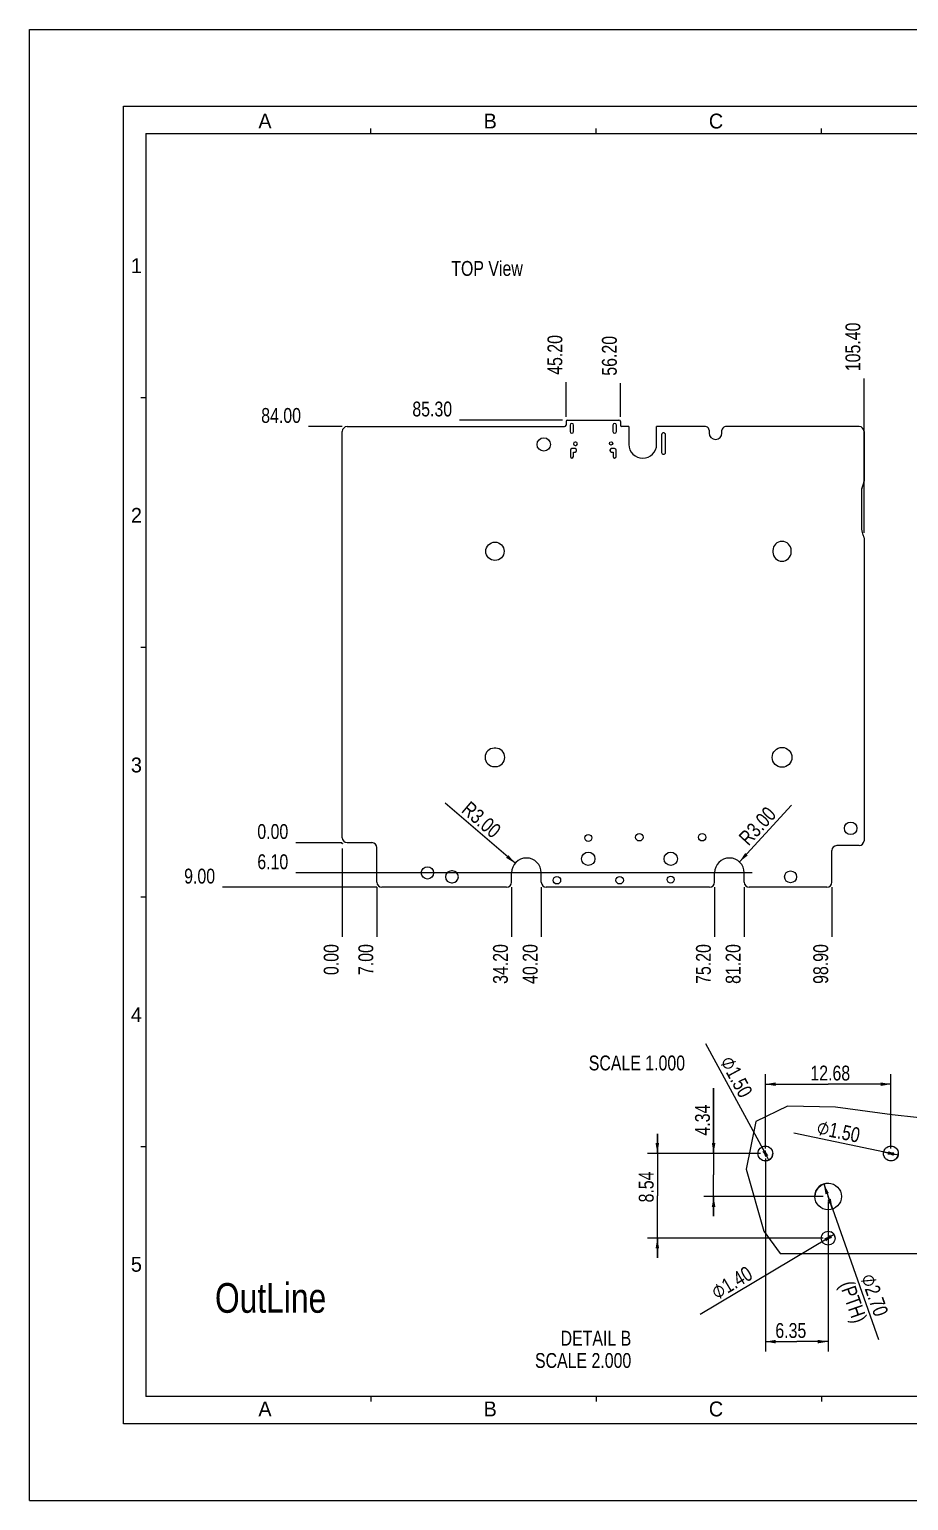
# Model space of a CAD drawing. Header units: millimetres. Extents: x 0 to 420, y 0 to 297.
# Drawn here: x 0 to 177.6, y 0 to 297 of the extents above; entities that cross this region are included whole.
import ezdxf

# ---------------------------------------------------------------- set-up
doc = ezdxf.new("R2010")
doc.units = ezdxf.units.MM
doc.header["$LTSCALE"] = 23.1
doc.layers.get('0').update_dxf_attribs({"linetype": 'CONTINUOUS'})
doc.layers.add('ASSEM_MEM', color=7, linetype='CONTINUOUS')
doc.layers.add('DETAIL', color=7, linetype='CONTINUOUS')
doc.styles.get("Standard").update_dxf_attribs({"font": 'txt', "width": 0.8})
doc.styles.add('TEXTSTYLE_2', font='txt')
doc.styles.add('TEXTSTYLE_3', font='symbol_asme.ttf')
doc.dimstyles.new('DIMSTYLE_3', dxfattribs={"dimtxt": 3, "dimasz": 2.1, "dimexe": 2, "dimexo": 1, "dimgap": 0.75, "dimtad": 0, "dimtih": 1, "dimtoh": 1, "dimzin": 0, "dimdsep": 46, "dimtxsty": 'STANDARD', "dimblk": '_FILLED', "dimblk1": '_FILLED', "dimblk2": '_FILLED', "dimcen": 0.09, "dimazin": 0, "dimtp": 0.01, "dimtm": 0.01, "dimtfac": 1, "dimtofl": 0, "dimtmove": 0, "dimatfit": 3, "dimldrblk": '_FILLED', "dimfxl": 1, "dimtolj": 1, "dimtzin": 0, "dimarcsym": 0})
doc.dimstyles.new('DIMSTYLE_4', dxfattribs={"dimtxt": 3, "dimasz": 2.1, "dimexe": 2, "dimexo": 1, "dimgap": 0.75, "dimtad": 1, "dimzin": 0, "dimdsep": 46, "dimtxsty": 'STANDARD', "dimblk": '_FILLED', "dimblk1": '_FILLED', "dimblk2": '_FILLED', "dimcen": 0.09, "dimazin": 0, "dimtp": 0.01, "dimtm": 0.01, "dimtfac": 1, "dimtofl": 0, "dimtmove": 0, "dimatfit": 3, "dimldrblk": '_FILLED', "dimfxl": 1, "dimtolj": 1, "dimtzin": 0, "dimarcsym": 0})
doc.dimstyles.new('DIMSTYLE_5', dxfattribs={"dimtxt": 3, "dimasz": 2.1, "dimexe": 2, "dimexo": 1, "dimgap": 0.75, "dimtad": 1, "dimlfac": 0.5, "dimzin": 0, "dimdsep": 46, "dimtxsty": 'STANDARD', "dimblk": '_FILLED', "dimblk1": '_FILLED', "dimblk2": '_FILLED', "dimcen": 0.09, "dimazin": 0, "dimtp": 0.01, "dimtm": 0.01, "dimtfac": 1, "dimtofl": 0, "dimtmove": 0, "dimatfit": 3, "dimldrblk": '_FILLED', "dimfxl": 1, "dimtolj": 1, "dimtzin": 0, "dimarcsym": 0})
doc.dimstyles.new('DIMSTYLE_6', dxfattribs={"dimtxt": 3, "dimasz": 2.1, "dimexe": 2, "dimexo": 1, "dimtad": 1, "dimlfac": 0.5, "dimzin": 0, "dimdsep": 46, "dimtxsty": 'STANDARD', "dimblk": '_FILLED', "dimblk1": '_FILLED', "dimblk2": '_FILLED', "dimcen": 0.09, "dimazin": 0, "dimtp": 0.01, "dimtm": 0.01, "dimtfac": 1, "dimtmove": 0, "dimatfit": 2, "dimldrblk": '_FILLED', "dimfxl": 1, "dimtolj": 1, "dimtzin": 0, "dimarcsym": 0})

# ---------------------------------------------------------------- blocks, each defined once
blk = doc.blocks.new('*D16')
at = {"color": 2, "linetype": 'CONTINUOUS'}
blk.add_line((107.7, 218.12), (86.89, 218.12), dxfattribs=at)
at = {"color": 2, "linetype": 'CONTINUOUS', "insert": (85.39, 221.87), "char_height": 3, "width": 12, "attachment_point": 3, "line_spacing_factor": 0.9}
blk.add_mtext('85.30', dxfattribs=at)
blk = doc.blocks.new('_FILLED')
at = {"color": 0, "linetype": 'BYBLOCK'}
blk.add_solid([(0, 0), (-1, 0.17), (-1, -0.17)], dxfattribs=at)
blk = doc.blocks.new('*D17')
at = {"color": 2, "linetype": 'CONTINUOUS'}
blk.add_line((63.2, 132.82), (53.79, 132.82), dxfattribs=at)
at = {"color": 2, "linetype": 'CONTINUOUS', "insert": (52.29, 136.57), "char_height": 3, "width": 9.6, "attachment_point": 3, "line_spacing_factor": 0.9}
blk.add_mtext('0.00', dxfattribs=at)
blk = doc.blocks.new('*D18')
at = {"color": 2, "linetype": 'CONTINUOUS'}
blk.add_line((63.2, 216.82), (56.36, 216.82), dxfattribs=at)
at = {"color": 2, "linetype": 'CONTINUOUS', "insert": (54.86, 220.57), "char_height": 3, "width": 12, "attachment_point": 3, "line_spacing_factor": 0.9}
blk.add_mtext('84.00', dxfattribs=at)
blk = doc.blocks.new('*D19')
at = {"color": 2, "linetype": 'CONTINUOUS'}
blk.add_line((70.2, 123.82), (39.01, 123.82), dxfattribs=at)
at = {"color": 2, "linetype": 'CONTINUOUS', "insert": (37.51, 127.57), "char_height": 3, "width": 9.6, "attachment_point": 3, "line_spacing_factor": 0.9}
blk.add_mtext('9.00', dxfattribs=at)
blk = doc.blocks.new('*D20')
at = {"color": 2, "linetype": 'CONTINUOUS'}
blk.add_line((146.03, 126.72), (53.79, 126.72), dxfattribs=at)
at = {"color": 2, "linetype": 'CONTINUOUS', "insert": (52.29, 130.47), "char_height": 3, "width": 9.6, "attachment_point": 3, "line_spacing_factor": 0.9}
blk.add_mtext('6.10', dxfattribs=at)
blk = doc.blocks.new('*D21')
at = {"color": 2, "linetype": 'CONTINUOUS'}
blk.add_line((98.12, 128.67), (83.98, 140.78), dxfattribs=at)
at = {"color": 2, "linetype": 'CONTINUOUS', "xscale": 2.1, "yscale": 2.1, "zscale": 2.1, "rotation": 319.4341742185}
blk.add_blockref('_FILLED', (98.12, 128.67), dxfattribs=at)
at = {"color": 2, "linetype": 'CONTINUOUS', "insert": (95.54, 135.82), "char_height": 3, "width": 12, "attachment_point": 3, "rotation": 319.4342, "line_spacing_factor": 0.9}
blk.add_mtext('R3.00', dxfattribs=at)
blk = doc.blocks.new('*D22')
at = {"color": 2, "linetype": 'CONTINUOUS'}
blk.add_line((143.43, 128.93), (153.94, 140.36), dxfattribs=at)
at = {"color": 2, "linetype": 'CONTINUOUS', "xscale": 2.1, "yscale": 2.1, "zscale": 2.1, "rotation": 227.4134522924}
blk.add_blockref('_FILLED', (143.43, 128.93), dxfattribs=at)
at = {"color": 2, "linetype": 'CONTINUOUS', "insert": (143.06, 134.06), "char_height": 3, "width": 12, "attachment_point": 1, "rotation": 47.4135, "line_spacing_factor": 0.9}
blk.add_mtext('R3.00', dxfattribs=at)
blk = doc.blocks.new('*D23')
at = {"color": 2, "linetype": 'CONTINUOUS'}
blk.add_line((70.2, 123.82), (70.2, 113.84), dxfattribs=at)
at = {"color": 2, "linetype": 'CONTINUOUS', "insert": (66.45, 112.34), "char_height": 3, "width": 9.6, "attachment_point": 3, "rotation": 90, "line_spacing_factor": 0.9}
blk.add_mtext('7.00', dxfattribs=at)
blk = doc.blocks.new('*D24')
at = {"color": 2, "linetype": 'CONTINUOUS'}
blk.add_line((63.2, 131.62), (63.2, 113.84), dxfattribs=at)
at = {"color": 2, "linetype": 'CONTINUOUS', "insert": (59.45, 112.34), "char_height": 3, "width": 9.6, "attachment_point": 3, "rotation": 90, "line_spacing_factor": 0.9}
blk.add_mtext('0.00', dxfattribs=at)
blk = doc.blocks.new('*D25')
at = {"color": 2, "linetype": 'CONTINUOUS'}
blk.add_line((108.4, 218.82), (108.4, 225.77), dxfattribs=at)
at = {"color": 2, "linetype": 'CONTINUOUS', "insert": (104.65, 227.27), "char_height": 3, "width": 12, "attachment_point": 1, "rotation": 90, "line_spacing_factor": 0.9}
blk.add_mtext('45.20', dxfattribs=at)
blk = doc.blocks.new('*D26')
at = {"color": 2, "linetype": 'CONTINUOUS'}
blk.add_line((119.4, 218.82), (119.4, 225.59), dxfattribs=at)
at = {"color": 2, "linetype": 'CONTINUOUS', "insert": (115.65, 227.09), "char_height": 3, "width": 12, "attachment_point": 1, "rotation": 90, "line_spacing_factor": 0.9}
blk.add_mtext('56.20', dxfattribs=at)
blk = doc.blocks.new('*D27')
at = {"color": 2, "linetype": 'CONTINUOUS'}
blk.add_line((168.6, 195.35), (168.6, 226.5), dxfattribs=at)
at = {"color": 2, "linetype": 'CONTINUOUS', "insert": (164.85, 228), "char_height": 3, "width": 14.4, "attachment_point": 1, "rotation": 90, "line_spacing_factor": 0.9}
blk.add_mtext('105.40', dxfattribs=at)
blk = doc.blocks.new('*D28')
at = {"color": 2, "linetype": 'CONTINUOUS'}
blk.add_line((162.1, 123.82), (162.1, 113.84), dxfattribs=at)
at = {"color": 2, "linetype": 'CONTINUOUS', "insert": (158.35, 112.34), "char_height": 3, "width": 12, "attachment_point": 3, "rotation": 90, "line_spacing_factor": 0.9}
blk.add_mtext('98.90', dxfattribs=at)
blk = doc.blocks.new('*D29')
at = {"color": 2, "linetype": 'CONTINUOUS'}
blk.add_line((97.4, 123.82), (97.4, 113.84), dxfattribs=at)
at = {"color": 2, "linetype": 'CONTINUOUS', "insert": (93.65, 112.34), "char_height": 3, "width": 12, "attachment_point": 3, "rotation": 90, "line_spacing_factor": 0.9}
blk.add_mtext('34.20', dxfattribs=at)
blk = doc.blocks.new('*D30')
at = {"color": 2, "linetype": 'CONTINUOUS'}
blk.add_line((103.4, 123.82), (103.4, 113.84), dxfattribs=at)
at = {"color": 2, "linetype": 'CONTINUOUS', "insert": (99.65, 112.34), "char_height": 3, "width": 12, "attachment_point": 3, "rotation": 90, "line_spacing_factor": 0.9}
blk.add_mtext('40.20', dxfattribs=at)
blk = doc.blocks.new('*D31')
at = {"color": 2, "linetype": 'CONTINUOUS'}
blk.add_line((138.4, 123.82), (138.4, 113.84), dxfattribs=at)
at = {"color": 2, "linetype": 'CONTINUOUS', "insert": (134.65, 112.34), "char_height": 3, "width": 12, "attachment_point": 3, "rotation": 90, "line_spacing_factor": 0.9}
blk.add_mtext('75.20', dxfattribs=at)
blk = doc.blocks.new('*D32')
at = {"color": 2, "linetype": 'CONTINUOUS'}
blk.add_line((144.4, 123.82), (144.4, 113.84), dxfattribs=at)
at = {"color": 2, "linetype": 'CONTINUOUS', "insert": (140.65, 112.34), "char_height": 3, "width": 12, "attachment_point": 3, "rotation": 90, "line_spacing_factor": 0.9}
blk.add_mtext('81.20', dxfattribs=at)
blk = doc.blocks.new('*D41')
at = {"color": 2, "linetype": 'CONTINUOUS'}
for p, q in [((148.67, 69.07), (148.67, 30.09)), ((161.36, 60.39), (161.36, 30.09)), ((148.67, 32.09), (155.01, 32.09)), ((161.36, 32.09), (155.01, 32.09))]:
    blk.add_line(p, q, dxfattribs=at)
at = {"color": 2, "linetype": 'CONTINUOUS', "xscale": 2.1, "yscale": 2.1, "zscale": 2.1, "rotation": 180}
blk.add_blockref('_FILLED', (148.67, 32.09), dxfattribs=at)
at = {"color": 2, "linetype": 'CONTINUOUS', "xscale": 2.1, "yscale": 2.1, "zscale": 2.1}
blk.add_blockref('_FILLED', (161.36, 32.09), dxfattribs=at)
at = {"color": 2, "linetype": 'CONTINUOUS', "insert": (153.81, 35.84), "char_height": 3, "width": 9.6, "attachment_point": 2, "line_spacing_factor": 0.9}
blk.add_mtext('6.35', dxfattribs=at)
blk = doc.blocks.new('*D42')
at = {"color": 2, "linetype": 'CONTINUOUS'}
for p, q in [((148.67, 71.07), (148.67, 86.06)), ((148.67, 84.06), (161.35, 84.06)), ((174.03, 84.06), (161.35, 84.06)), ((174.03, 71.07), (174.03, 86.06))]:
    blk.add_line(p, q, dxfattribs=at)
at = {"color": 2, "linetype": 'CONTINUOUS', "xscale": 2.1, "yscale": 2.1, "zscale": 2.1, "rotation": 180}
blk.add_blockref('_FILLED', (148.67, 84.06), dxfattribs=at)
at = {"color": 2, "linetype": 'CONTINUOUS', "xscale": 2.1, "yscale": 2.1, "zscale": 2.1}
blk.add_blockref('_FILLED', (174.03, 84.06), dxfattribs=at)
at = {"color": 2, "linetype": 'CONTINUOUS', "insert": (161.78, 87.81), "char_height": 3, "width": 12, "attachment_point": 2, "line_spacing_factor": 0.9}
blk.add_mtext('12.68', dxfattribs=at)
blk = doc.blocks.new('*D43')
at = {"color": 2, "linetype": 'CONTINUOUS'}
for p, q in [((138.21, 70.07), (138.21, 83.29)), ((138.21, 83.29), (138.21, 65.73)), ((146.17, 70.07), (136.21, 70.07)), ((138.21, 57.39), (138.21, 65.73)), ((160.36, 61.39), (136.21, 61.39)), ((138.21, 61.39), (138.21, 57.39))]:
    blk.add_line(p, q, dxfattribs=at)
at = {"color": 2, "linetype": 'CONTINUOUS', "xscale": 2.1, "yscale": 2.1, "zscale": 2.1}
for p, rotation in [((138.21, 70.07), 270), ((138.21, 61.39), 90)]:
    blk.add_blockref('_FILLED', p, dxfattribs=dict(at, rotation=rotation))
at = {"color": 2, "linetype": 'CONTINUOUS', "insert": (134.46, 73.69), "char_height": 3, "width": 9.6, "attachment_point": 1, "rotation": 90, "line_spacing_factor": 0.9}
blk.add_mtext('4.34', dxfattribs=at)
blk = doc.blocks.new('*D44')
at = {"color": 2, "linetype": 'CONTINUOUS'}
for p, q in [((126.85, 70.07), (126.85, 74.07)), ((126.85, 74.07), (126.85, 61.53)), ((147.67, 70.07), (124.85, 70.07)), ((126.85, 48.99), (126.85, 61.53)), ((160.35, 52.99), (124.85, 52.99)), ((126.85, 52.99), (126.85, 48.99))]:
    blk.add_line(p, q, dxfattribs=at)
at = {"color": 2, "linetype": 'CONTINUOUS', "xscale": 2.1, "yscale": 2.1, "zscale": 2.1}
for p, rotation in [((126.85, 70.07), 270), ((126.85, 52.99), 90)]:
    blk.add_blockref('_FILLED', p, dxfattribs=dict(at, rotation=rotation))
at = {"color": 2, "linetype": 'CONTINUOUS', "insert": (123.1, 63.31), "char_height": 3, "width": 9.6, "attachment_point": 2, "rotation": 90, "line_spacing_factor": 0.9}
blk.add_mtext('8.54', dxfattribs=at)
blk = doc.blocks.new('*D50')
at = {"color": 2, "linetype": 'CONTINUOUS'}
for p, q in [((160.46, 63.94), (161.36, 61.39)), ((162.25, 58.84), (161.36, 61.39)), ((161.36, 61.39), (171.51, 32.51))]:
    blk.add_line(p, q, dxfattribs=at)
at = {"color": 2, "linetype": 'CONTINUOUS', "xscale": 2.1, "yscale": 2.1, "zscale": 2.1}
for p, rotation in [((160.46, 63.94), 109.3737372352), ((162.25, 58.84), 289.3737372352)]:
    blk.add_blockref('_FILLED', p, dxfattribs=dict(at, rotation=rotation))
at = {"color": 2, "linetype": 'CONTINUOUS', "insert": (170.69, 46.15), "char_height": 3, "width": 19.7077, "attachment_point": 1, "rotation": 289.3737, "line_spacing_factor": 0.9, "style": 'TEXTSTYLE_3'}
blk.add_mtext('⌀\\ftxt;{\\W0.8;2.70}\\P{\\W0.8;(PTH)}', dxfattribs=at)
blk = doc.blocks.new('*D52')
at = {"color": 2, "linetype": 'CONTINUOUS'}
for p, q in [((162.55, 53.71), (161.35, 52.99)), ((161.35, 52.99), (135.47, 37.57)), ((160.14, 52.27), (161.35, 52.99))]:
    blk.add_line(p, q, dxfattribs=at)
at = {"color": 2, "linetype": 'CONTINUOUS', "xscale": 2.1, "yscale": 2.1, "zscale": 2.1}
for p, rotation in [((160.14, 52.27), 210.7974608352), ((162.55, 53.71), 30.7974608352)]:
    blk.add_blockref('_FILLED', p, dxfattribs=dict(at, rotation=rotation))
at = {"color": 2, "linetype": 'CONTINUOUS', "insert": (144.84, 47.51), "char_height": 3, "width": 19.7077, "attachment_point": 3, "rotation": 30.7975, "line_spacing_factor": 0.9, "style": 'TEXTSTYLE_3'}
blk.add_mtext('⌀\\ftxt;{\\W0.8;1.40}', dxfattribs=at)
blk = doc.blocks.new('*D53')
at = {"color": 2, "linetype": 'CONTINUOUS'}
for p, q in [((148.67, 70.07), (136.67, 92.23)), ((147.95, 71.39), (148.67, 70.07)), ((149.38, 68.75), (148.67, 70.07))]:
    blk.add_line(p, q, dxfattribs=at)
at = {"color": 2, "linetype": 'CONTINUOUS', "xscale": 2.1, "yscale": 2.1, "zscale": 2.1}
for p, rotation in [((147.95, 71.39), 118.4249808069), ((149.38, 68.75), 298.4249808069)]:
    blk.add_blockref('_FILLED', p, dxfattribs=dict(at, rotation=rotation))
at = {"color": 2, "linetype": 'CONTINUOUS', "insert": (146.22, 82.46), "char_height": 3, "width": 19.7077, "attachment_point": 3, "rotation": 298.425, "line_spacing_factor": 0.9, "style": 'TEXTSTYLE_3'}
blk.add_mtext('⌀\\ftxt;{\\W0.8;1.50}', dxfattribs=at)
blk = doc.blocks.new('*D54')
at = {"color": 2, "linetype": 'CONTINUOUS'}
for p, q in [((174.03, 70.07), (154.4, 74.18)), ((172.56, 70.38), (174.03, 70.07)), ((175.5, 69.76), (174.03, 70.07))]:
    blk.add_line(p, q, dxfattribs=at)
at = {"color": 2, "linetype": 'CONTINUOUS', "xscale": 2.1, "yscale": 2.1, "zscale": 2.1}
for p, rotation in [((172.56, 70.38), 168.1766428152), ((175.5, 69.76), 348.1766428152)]:
    blk.add_blockref('_FILLED', p, dxfattribs=dict(at, rotation=rotation))
at = {"color": 2, "linetype": 'CONTINUOUS', "insert": (168.02, 75.16), "char_height": 3, "width": 19.7077, "attachment_point": 3, "rotation": 348.1766, "line_spacing_factor": 0.9, "style": 'TEXTSTYLE_3'}
blk.add_mtext('⌀\\ftxt;{\\W0.8;1.50}', dxfattribs=at)

msp = doc.modelspace()

# ---------------------------------------------------------------- linework, layer by layer
at = {"color": 7, "linetype": 'CONTINUOUS'}
for p, q in [((0, 0), (0, 297)), ((0, 297), (420, 297)), ((153.126, 79.605), (146.722, 76.521)), ((162.805, 79.406), (153.126, 79.605)), ((174.301, 77.9), (162.805, 79.406)), ((191.946, 75.883), (174.301, 77.9)), ((146.722, 76.521), (144.765, 66.875)), ((144.765, 66.875), (148.328, 54.407)), ((148.328, 54.407), (151.648, 49.889)), ((0, 0), (420, 0))]:
    msp.add_line(p, q, dxfattribs=at)
at = {"color": 4, "linetype": 'CONTINUOUS'}
for p, q in [((19, 15.5), (19, 281.5)), ((19, 281.5), (401, 281.5)), ((69, 276), (69, 277)), ((114.5, 276), (114.5, 277)), ((160, 276), (160, 277)), ((23.5, 276), (23.5, 21)), ((23.5, 276), (396, 276)), ((23.5, 222.6), (22.5, 222.6)), ((23.5, 172.2), (22.5, 172.2)), ((23.5, 121.8), (22.5, 121.8)), ((23.5, 71.4), (22.5, 71.4)), ((396, 21), (23.5, 21)), ((69, 21), (69, 20)), ((114.5, 21), (114.5, 20)), ((160, 21), (160, 20)), ((401, 15.5), (19, 15.5))]:
    msp.add_line(p, q, dxfattribs=at)
at = {"color": 2, "linetype": 'CONTINUOUS'}
for centre, radius, start, end in [((148.667, 70.069), 1.5, 264.73491, 360), ((174.027, 70.069), 1.5, 314.48658, 360), ((161.357, 61.389), 2.7, 89.0506, 180), ((161.347, 52.989), 1.4, 0, 66.33514)]:
    msp.add_arc(centre, radius, start, end, dxfattribs=at)
at = {"layer": 'ASSEM_MEM', "color": 7, "linetype": 'CONTINUOUS'}
for p, q in [((64.202, 216.821), (108.102, 216.821)), ((108.402, 217.821), (108.402, 217.121)), ((108.702, 218.121), (119.102, 218.121)), ((109.232, 217.121), (109.232, 215.821)), ((109.932, 215.821), (109.932, 217.121)), ((117.872, 217.121), (117.872, 215.821)), ((118.572, 215.821), (118.572, 217.121)), ((119.402, 217.821), (119.402, 217.121)), ((121.102, 216.821), (119.702, 216.821)), ((121.102, 216.821), (121.102, 213.221)), ((126.702, 213.221), (126.702, 216.821)), ((136.595, 216.821), (126.702, 216.821)), ((167.602, 216.821), (140.609, 216.821)), ((63.202, 133.821), (63.202, 215.821)), ((127.702, 215.171), (127.702, 211.621)), ((128.502, 211.621), (128.502, 215.171)), ((137.155, 216.468), (136.948, 216.675)), ((137.302, 216.114), (137.302, 215.521)), ((139.902, 215.521), (139.902, 216.114)), ((140.255, 216.675), (140.048, 216.468)), ((168.602, 215.821), (168.602, 205.783)), ((109.282, 212.071), (109.282, 210.771)), ((110.232, 212.371), (109.582, 212.371)), ((109.882, 210.771), (109.882, 211.671)), ((109.882, 211.671), (110.232, 211.671)), ((110.381, 213.691), (110.223, 213.691)), ((110.223, 213.021), (110.381, 213.021)), ((110.532, 211.971), (110.532, 212.071)), ((117.272, 212.071), (117.272, 211.971)), ((118.222, 212.371), (117.572, 212.371)), ((117.572, 211.671), (117.922, 211.671)), ((117.922, 211.671), (117.922, 210.771)), ((118.522, 210.771), (118.522, 212.071)), ((168.153, 204.275), (168.55, 205.467)), ((168.102, 203.959), (168.102, 196.121)), ((168.602, 194.346), (168.602, 133.221)), ((150.192, 191.791), (150.192, 191.491)), ((153.892, 191.491), (153.892, 191.791)), ((94.192, 151.891), (93.892, 151.891)), ((93.892, 148.191), (94.192, 148.191)), ((64.202, 132.821), (69.202, 132.821)), ((70.202, 124.821), (70.202, 131.821)), ((162.102, 124.821), (162.102, 131.221)), ((167.602, 132.221), (163.102, 132.221)), ((85.452, 127.121), (85.252, 127.121)), ((97.402, 124.821), (97.402, 126.721)), ((103.402, 124.821), (103.402, 126.721)), ((138.402, 124.821), (138.402, 126.721)), ((144.402, 124.821), (144.402, 126.721)), ((96.402, 123.821), (71.202, 123.821)), ((85.252, 124.721), (85.452, 124.721)), ((137.402, 123.821), (104.402, 123.821)), ((161.102, 123.821), (145.402, 123.821)), ((151.648, 49.889), (209.912, 49.889))]:
    msp.add_line(p, q, dxfattribs=at)
for centre, radius in [((103.902, 213.221), 1.35), ((117.502, 213.421), 0.335), ((94.042, 191.641), 1.85), ((152.042, 150.041), 2), ((165.902, 135.721), 1.25), ((112.902, 133.771), 0.7), ((123.217, 133.911), 0.75), ((135.897, 133.911), 0.75), ((112.902, 129.571), 1.35), ((129.552, 129.571), 1.35), ((80.402, 126.721), 1.25), ((106.562, 125.231), 0.75), ((119.242, 125.231), 0.75), ((129.557, 125.371), 0.7), ((153.752, 125.921), 1.2), ((148.667, 70.069), 1.5), ((174.027, 70.069), 1.5), ((161.357, 61.389), 2.7), ((161.347, 52.989), 1.4)]:
    msp.add_circle(centre, radius, dxfattribs=at)
at = {"layer": 'ASSEM_MEM', "color": 4, "linetype": 'CONTINUOUS'}
msp.add_circle((63.202, 132.621), 0.05, dxfattribs=at)
at = {"layer": 'ASSEM_MEM', "color": 7, "linetype": 'CONTINUOUS'}
for centre, radius, start, end in [((64.202, 215.821), 1, 90, 180), ((108.102, 217.121), 0.3, 270, 360), ((108.702, 217.821), 0.3, 90, 180), ((109.582, 217.121), 0.35, 0, 180), ((118.222, 217.121), 0.35, 0, 180), ((119.102, 217.821), 0.3, 0, 90), ((119.702, 217.121), 0.3, 180, 270), ((136.595, 216.321), 0.5, 45, 90), ((140.609, 216.321), 0.5, 90, 135), ((167.602, 215.821), 1, 0, 90), ((109.582, 215.821), 0.35, 180, 360), ((118.222, 215.821), 0.35, 180, 360), ((128.102, 215.171), 0.4, 0, 180), ((136.802, 216.114), 0.5, 0, 45), ((138.602, 215.521), 1.3, 180, 360), ((140.402, 216.114), 0.5, 135, 180), ((109.582, 212.071), 0.3, 90, 180), ((110.223, 213.356), 0.335, 90, 270), ((110.232, 212.071), 0.3, 0, 90), ((110.232, 211.971), 0.3, 270, 360), ((110.381, 213.356), 0.335, 270, 90), ((117.572, 212.071), 0.3, 90, 180), ((117.572, 211.971), 0.3, 180, 270), ((118.222, 212.071), 0.3, 0, 90), ((123.902, 213.221), 2.8, 180, 360), ((128.102, 211.621), 0.4, 180, 360), ((109.582, 210.771), 0.3, 180, 360), ((118.222, 210.771), 0.3, 180, 360), ((167.602, 205.783), 1, 341.56505, 360), ((169.102, 203.959), 1, 161.56505, 180), ((170.502, 196.121), 2.4, 180, 211.46698), ((152.042, 191.791), 1.85, 0, 180), ((167.602, 194.346), 1, 0, 31.46698), ((152.042, 191.491), 1.85, 180, 360), ((93.892, 150.041), 1.85, 90, 270), ((94.192, 150.041), 1.85, 270, 90), ((64.202, 133.821), 1, 180, 270), ((69.202, 131.821), 1, 0, 90), ((163.102, 131.221), 1, 90, 180), ((167.602, 133.221), 1, 270, 360), ((100.402, 126.721), 3, 0, 180), ((141.402, 126.721), 3, 0, 180), ((71.202, 124.821), 1, 180, 270), ((85.252, 125.921), 1.2, 90, 270), ((85.452, 125.921), 1.2, 270, 90), ((96.402, 124.821), 1, 270, 360), ((104.402, 124.821), 1, 180, 270), ((137.402, 124.821), 1, 270, 360), ((145.402, 124.821), 1, 180, 270), ((161.102, 124.821), 1, 270, 360)]:
    msp.add_arc(centre, radius, start, end, dxfattribs=at)

# ---------------------------------------------------------------- texts
at = {"color": 2, "linetype": 'CONTINUOUS', "char_height": 3, "width": 3, "attachment_point": 1, "line_spacing_factor": 0.9, "style": 'TEXTSTYLE_2'}
for s, insert in [('A', (46.25, 280)), ('B', (91.75, 280)), ('C', (137.25, 280)), ('1', (20.5, 250.8)), ('2', (20.5, 200.4)), ('3', (20.5, 150)), ('4', (20.5, 99.6)), ('5', (20.5, 49.2)), ('A', (46.25, 20)), ('B', (91.75, 20)), ('C', (137.25, 20))]:
    msp.add_mtext(s, dxfattribs=dict(at, insert=insert))
at = {"layer": 'DETAIL', "color": 2, "linetype": 'CONTINUOUS', "line_spacing_factor": 0.9}
for s, insert, char_height, width, attachment_point in [('TOP View', (85.225, 250.248), 3, 19.2, 1), ('SCALE 1.000', (132.444, 89.846), 3, 26.4, 3), ('OutLine', (37.485, 43.913), 6, 33.6, 1), ('DETAIL B\\PSCALE 2.000', (121.581, 34.283), 3, 26.4, 3)]:
    msp.add_mtext(s, dxfattribs=dict(at, insert=insert, char_height=char_height, width=width, attachment_point=attachment_point))

# ---------------------------------------------------------------- dimensions: what is measured, and where the dimension line sits
at = {"color": 2, "linetype": 'CONTINUOUS'}
for feature_location, offset, dtype, origin, picture, middle in [((168.602, 195.346), (0, 31.149), 1, (63.202, 133.221), '*D27', (166.352, 235.495)), ((108.402, 218.821), (0, 6.948), 1, (63.202, 217.121), '*D25', (106.152, 233.269)), ((119.402, 218.821), (0, 6.766), 1, (63.202, 217.121), '*D26', (117.152, 233.087)), ((63.202, 216.821), (-6.843, 0), 0, (64.202, 132.821), '*D18', (48.783, 219.071)), ((107.702, 218.121), (-20.81, 0), 0, (64.202, 132.821), '*D16', (79.317, 220.371)), ((63.201732559, 132.821066086), (-9.415876982, 0), 0, (64.201732559, 132.821066086), '*D17', (47.485855865, 135.07106781)), ((70.202, 123.821), (-31.187, 0), 0, (71.202, 132.821), '*D19', (32.715, 126.071)), ((146.031, 126.721), (-92.246, 0), 0, (100.402, 132.821), '*D20', (47.486, 128.971)), ((63.201732559, 131.621066086), (0, -17.783304949), 1, (63.201732559, 132.621066086), '*D24', (60.951729719, 107.537759535)), ((70.202, 123.821), (0, -9.983), 1, (63.202, 132.621), '*D23', (67.952, 107.538)), ((162.102, 123.821), (0, -9.983), 1, (63.202, 124.821), '*D28', (159.852, 106.338)), ((97.402, 123.821), (0, -9.983), 1, (63.202, 124.821), '*D29', (95.152, 106.338)), ((103.402, 123.821), (0, -9.983), 1, (63.202, 124.821), '*D30', (101.152, 106.338)), ((138.402, 123.821), (0, -9.983), 1, (63.202, 124.821), '*D31', (136.152, 106.338)), ((144.402, 123.821), (0, -9.983), 1, (63.202, 124.821), '*D32', (142.152, 106.263))]:
    dim = msp.add_ordinate_dim(feature_location=feature_location, offset=offset, dtype=dtype, origin=origin, dimstyle='DIMSTYLE_3', override={"dimtad": 1, "dimtih": 0, "dimtoh": 0}, dxfattribs=at)
    dim.commit()
    dim.dimension.update_dxf_attribs({"geometry": picture, "text_midpoint": middle})
for center, mpoint, picture, middle in [((100.402, 126.721), (98.123, 128.672), '*D21', (88.54, 136.875)), ((141.402, 126.721), (143.432, 128.93), '*D22', (149.878, 135.943))]:
    dim = msp.add_radius_dim(center=center, mpoint=mpoint, text='R<>', dimstyle='DIMSTYLE_4', override={"dimpost": '<>'}, dxfattribs=at)
    dim.commit()
    dim.dimension.update_dxf_attribs({"geometry": picture, "text_midpoint": middle, "dimtype": 164})
for p1, p2, text, picture, middle in [((147.953, 71.388), (149.381, 68.75), '{\\fSymbol_ASME;\\W1.0;⌀}<>', '*D53', (141.777, 87.525)), ((172.559, 70.376), (175.495, 69.762), '{\\fSymbol_ASME;\\W1.0;⌀}<>', '*D54', (161.286, 75.035)), ((162.253, 58.842), (160.461, 63.936), '{\\fSymbol_ASME;\\W1.0;⌀}<>\\P(PTH)', '*D50', (169.332, 39.246)), ((160.144, 52.272), (162.55, 53.706), '{\\fSymbol_ASME;\\W1.0;⌀}<>', '*D52', (139.962, 42.862))]:
    dim = msp.add_diameter_dim_2p(p1=p1, p2=p2, text=text, dimstyle='DIMSTYLE_6', override={"dimpost": '<>'}, dxfattribs=at)
    dim.commit()
    dim.dimension.update_dxf_attribs({"geometry": picture, "text_midpoint": middle, "dimtype": 163})
dim = msp.add_linear_dim(base=(174.027, 84.06), p1=(148.667, 70.069), p2=(174.027, 70.069), dimstyle='DIMSTYLE_5', dxfattribs=at)
dim.commit()
dim.dimension.update_dxf_attribs({"geometry": '*D42', "text_midpoint": (162.152, 84.06), "dimtype": 160})
for base, p1, p2, angle, picture, middle in [((138.207, 70.069), (161.357, 61.389), (147.167, 70.069), 90, '*D43', (138.207, 78.567)), ((126.852, 52.989), (148.667, 70.069), (161.347, 52.989), 270, '*D44', (126.852, 63.314)), ((148.666939113, 32.090141846), (161.356939113, 61.388974717), (148.666939113, 70.068974717), 180, '*D41', (153.885747986, 32.090141846))]:
    dim = msp.add_linear_dim(base=base, p1=p1, p2=p2, angle=angle, dimstyle='DIMSTYLE_5', dxfattribs=at)
    dim.commit()
    dim.dimension.update_dxf_attribs({"geometry": picture, "text_midpoint": middle, "dimtype": 160})

doc.saveas('drawing.dxf')
